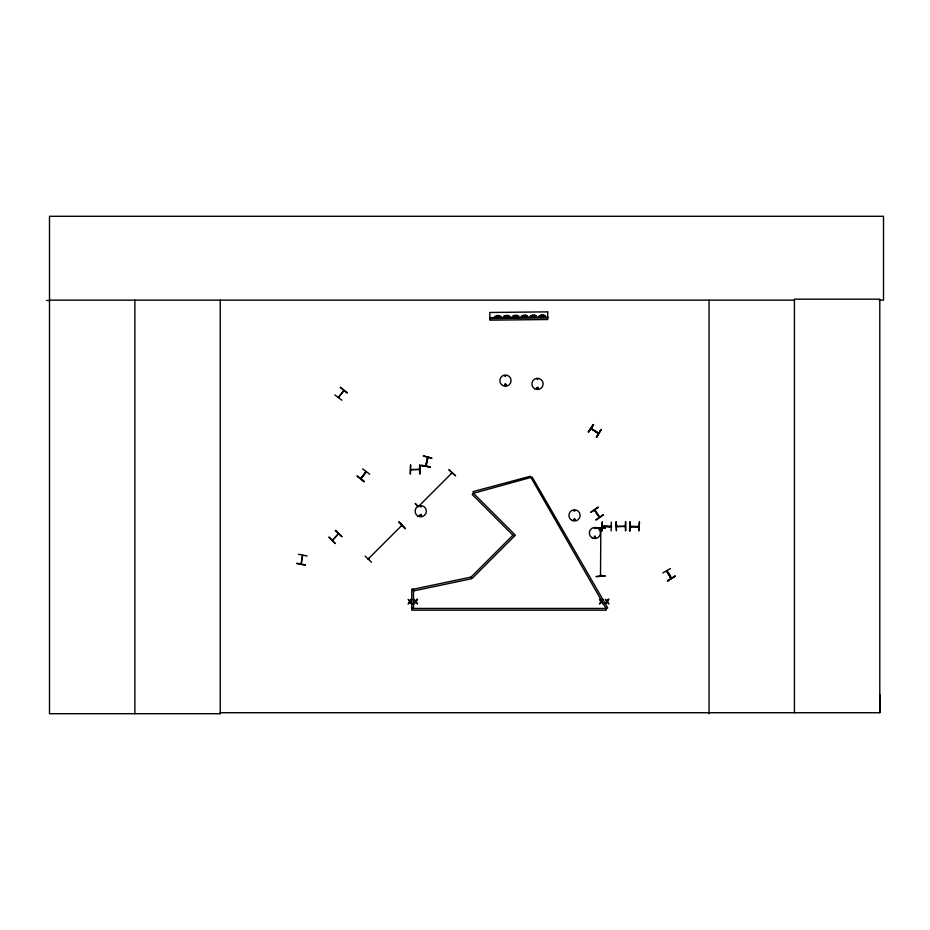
<?xml version="1.0" encoding="UTF-8"?>
<svg xmlns="http://www.w3.org/2000/svg" width="930" height="930" viewBox="0 0 930 930"><rect width="100%" height="100%" fill="white"/><g stroke="black" fill="none" stroke-linecap="round" stroke-linejoin="round"><path stroke-width="1.4" d="M879.152 300.146L883.5 300.146L883.5 216.295L49.499 216.295L49.499 713.705L220.364 713.705L220.247 712.729L879.792 712.729L879.919 694.745M426.312 465.047L425.696 465.988M598.711 433.148L591.073 428.591M598.467 433.531L591.154 428.637L598.467 433.438M600.455 575.972L600.815 575.031L600.873 575.996M421.185 506.711L420.29 506.339L421.092 506.804M421.313 515.348C419.523 517.312 420.79 513.128 421.174 515.615M421.581 515.348C418 517.929 421.116 512.825 421.278 514.778M504.978 376.011L505.932 375.883L505.037 376.127M504.63 384.555C507.42 387.973 505.734 382.23 505.071 384.078M506.048 384.927L505.037 384.346L505.606 385.287M536.912 388.043C538.9 386.148 537.18 390.344 537.145 387.671M538.296 388.252C537.017 384.927 536.168 390.925 538.377 388.043M574.008 519.428C575.321 521.718 574.717 517.301 574.054 519.835M575.321 519.568C572.857 522.358 574.531 516.336 575.205 519.975M594.41 528.38L595.363 528.252L594.468 528.496M595.409 537.284C594.479 534.948 594.003 539.179 595.491 537.145M338.241 397.401L343.775 390.705M300.995 563.824L302.622 555.175M302.61 555.268L301.355 563.801M305.4 565.254L296.682 563.557M307.144 556.035L298.437 554.257M600.466 575.217L600.513 575.926L600.861 575.217M430.195 466.941L421.395 465.605L430.195 466.918M427.858 457.548L427.73 458.153M427.486 457.374L425.684 465.791M427.893 457.362L425.998 466.046L427.812 457.467M599.315 517.278L594.41 509.966L599.304 517.208M598.885 516.487L599.664 516.999M599.606 516.929L594.665 509.71L595.2 510.489M368.431 559.221L368.71 558.372M401.981 525.741L401.586 526.206M666.926 571.578C666.206 568.567 673.053 579.274 670.542 577.821M420.255 515.081L420.72 515.883M594.154 536.715C597.316 540.644 593.596 534.18 595.293 536.459M366.199 471.847L360.991 478.706L366.315 471.696M616.404 526.182L617.392 526.171M630.075 526.345L631.11 526.752M637.968 526.345L638.957 526.345M369.024 558.686L368.594 559.128M419.244 506.187L418.488 506.397M451.41 473.544L452.259 473.126L451.41 473.417M593.573 424.731L588.341 431.927L593.514 424.696M588.376 431.95L593.189 424.487M588.644 432.125L593.468 424.661M596.328 437.077L601.14 429.614M334.812 394.89L341.915 400.237M340.415 387.357L347.285 393.006L340.38 387.392M338.601 397.552L343.891 390.553M361.654 477.974L360.735 478.52L365.978 471.452M364.083 481.728L357.236 476.032L364.107 481.694M369.675 474.195L362.572 468.848M537.18 378.928L537.761 379.696L537.296 378.894M617.206 526.124L616.555 526.578L625.192 526.124L624.297 526.578M419.511 469.592L410.653 469.638L419.511 469.278M603.372 526.752C598.804 525.101 624.972 527.88 602.384 526.647M610.196 526.647L611.184 526.345M630.156 526.345L638.863 526.647M329.104 537.145L335.253 543.585L329.022 537.238M335.556 530.332L341.984 536.471M338.497 533.925L332.498 540.318L338.334 533.646M365.885 471.533L365.827 472.335M415.338 503.549L417.733 506.548M448.981 469.894L455.63 475.823L449.027 469.848M419.012 505.92L418.454 506.49L451.968 472.975M369.059 558.628L368.21 559.011M368.838 558.372L368.268 558.942L401.795 525.427L401.225 525.996M371.477 562.243L365.072 556.082M512.918 535.192L471.022 577.088L413.036 589.283L413.385 590.969L471.371 578.774L471.022 577.088L472.242 578.309L515.36 535.192L473.463 493.284L473.021 491.621L530.251 476.276L606.244 608.801L607.743 607.941L532.193 477.09L473.463 493.284L472.242 494.504L514.139 536.412M574.205 510.489C576.286 510.338 573.206 512.081 574.391 510.338M590.783 512.279L598.071 507.187M595.921 519.754L603.186 514.615M596.107 520.021L603.442 514.988M662.811 572.973L670.484 568.474M667.368 580.704L675.052 576.24M624.483 526.089L625.239 526.496L616.59 526.531M602.477 526.252L611.057 526.31M496.725 316.363L499.026 316.06L496.725 316.084M505.618 316.27L507.92 315.968L505.606 315.979M514.499 316.177L516.801 315.875L514.499 315.886M523.392 316.084L525.694 315.781L523.381 315.793L523.392 316.456M532.274 315.979L534.576 315.677L534.587 316.34M541.167 315.886L543.469 315.584L541.155 315.596M532.274 315.712L534.576 315.677M494.748 316.386L500.886 316.328M503.63 316.293L509.78 316.223M512.523 316.2L518.673 316.13M521.404 316.095L527.554 316.037M530.298 316.002L536.447 315.933M539.191 315.909L545.329 315.84M494.748 316.677L500.898 316.607M503.642 316.584L509.78 316.514M512.523 316.491L518.673 316.421M521.416 316.386L527.554 316.328M530.298 316.293L536.447 316.223M539.191 316.2L545.329 316.13M489.843 317.642L547.735 317.014M489.854 318.537L547.747 317.909M625.762 521.835L625.774 530.716M596.223 527.973L605.116 528.287M596.223 528.008L605.105 527.949M46.5 300.495L49.499 300.483M49.499 300.146L794.429 300.146M410.63 464.988L410.176 473.882M420.011 464.988L419.965 473.882M602.291 522.056L601.838 530.937M639.456 522.056L638.957 530.937L639.41 522.056M630.156 526.647L638.957 526.647L630.075 526.647M601.803 530.937L602.175 522.056M611.184 530.937L611.301 522.056M411.769 608.441L606.244 608.441L606.244 610.173L411.769 610.173L411.769 589.178L413.49 589.178L413.49 608.441M670.983 578.39L666.566 570.892L670.948 578.518M296.74 563.243L305.47 564.894M421.488 465.174L430.183 466.976M600.827 528.438L600.513 575.926M591.154 428.637L598.467 433.357M357.167 476.137L364.339 481.38M537.122 388.74L536.715 388.043M335.3 530.6L341.752 536.715M415.245 503.63L418.384 506.559M398.854 522.3L405.213 528.496M598.141 507.292L590.817 512.325M543.527 315.107L543.538 316.584M541.086 315.13L541.097 316.619M534.634 315.2L534.645 316.688M532.193 315.224L532.216 316.712M525.741 315.293L525.764 316.781M525.694 315.677L525.694 316.433M523.311 315.328L523.323 316.805M516.859 315.398L516.871 316.874M514.499 315.805L514.499 316.549M514.418 315.421L514.441 316.898M507.966 315.491L507.989 316.967M505.606 315.898L505.618 316.642M505.536 315.514L505.548 317.002M499.085 315.584L499.096 317.072M496.643 315.619L496.667 317.095M625.39 521.835L625.448 530.728M616.253 521.893L616.427 530.774L615.927 521.893M879.792 712.729L879.792 299.181L794.429 299.181L794.429 712.729M709.055 300.146L709.055 713.705M629.947 522.056L629.947 530.937M419.639 464.988L419.639 473.882M410.56 464.988L410.502 473.882M220.236 300.146L220.236 713.705M134.873 300.146L134.873 713.705M423.394 455.933L432.008 458.211L423.394 455.967M411.153 599.304L410.014 601.152L408.189 599.304L409.63 601.652L408.142 604L409.979 602.129L411.839 604L410.363 601.629L411.839 599.304L411.153 599.304M416.919 599.304L415.791 601.152L413.955 599.304L415.396 601.652L413.908 604L415.745 602.129L417.605 604L416.129 601.629L417.605 599.304L416.919 599.304M602.5 599.304L601.361 601.152L599.525 599.304L600.978 601.652L599.478 604L601.315 602.129L603.186 604L601.71 601.629L603.175 599.304L602.5 599.304M608.267 599.304L607.127 601.152L605.29 599.304L606.744 601.652L605.244 604L607.092 602.129L608.952 604L607.476 601.629L608.941 599.304L608.267 599.304M601.059 429.555L596.63 437.286L601.036 429.544M399.156 521.997L405.131 528.589L399.156 521.997M674.994 576.135L667.577 581.076L674.994 576.135M525.694 315.781L523.381 315.805L525.694 315.781M547.677 311.864L489.785 312.492L489.866 320.152L547.758 319.525L547.677 311.864M499.329 315.584L496.399 315.619L496.411 317.095L499.34 317.06L499.329 315.584M508.222 315.491L505.281 315.526L505.304 317.002L508.233 316.967L508.222 315.491M517.103 315.398L514.174 315.421L514.185 316.909L517.126 316.874L517.103 315.398M525.996 315.293L523.067 315.328L523.078 316.805L526.008 316.781L525.996 315.293M534.878 315.2L531.948 315.235L531.96 316.712L534.901 316.677L534.878 315.2M543.771 315.107L540.841 315.13L540.853 316.619L543.783 316.584L543.771 315.107M605.116 575.996L596.235 576.542L605.116 575.996M630.075 522.056L629.575 530.937L630.075 522.056M534.703 388.763A5.627 5.627 0 0 0 543.143 383.892A5.627 5.627 0 0 0 534.703 379.022A5.627 5.627 0 0 0 534.703 388.763M502.653 385.485A5.627 5.627 0 0 0 511.093 380.626A5.627 5.627 0 0 0 502.653 375.755A5.627 5.627 0 0 0 502.653 385.485M571.706 520.288A5.627 5.627 0 0 0 580.134 515.418A5.627 5.627 0 0 0 571.706 510.547A5.627 5.627 0 0 0 571.706 520.288M417.907 516.057A5.627 5.627 0 0 0 426.335 511.198A5.627 5.627 0 0 0 417.907 506.327A5.627 5.627 0 0 0 417.907 516.057M592.119 537.807A5.557 5.557 0 0 0 600.443 532.995A5.557 5.557 0 0 0 592.119 528.182A5.557 5.557 0 0 0 592.119 537.807"/></g></svg>
